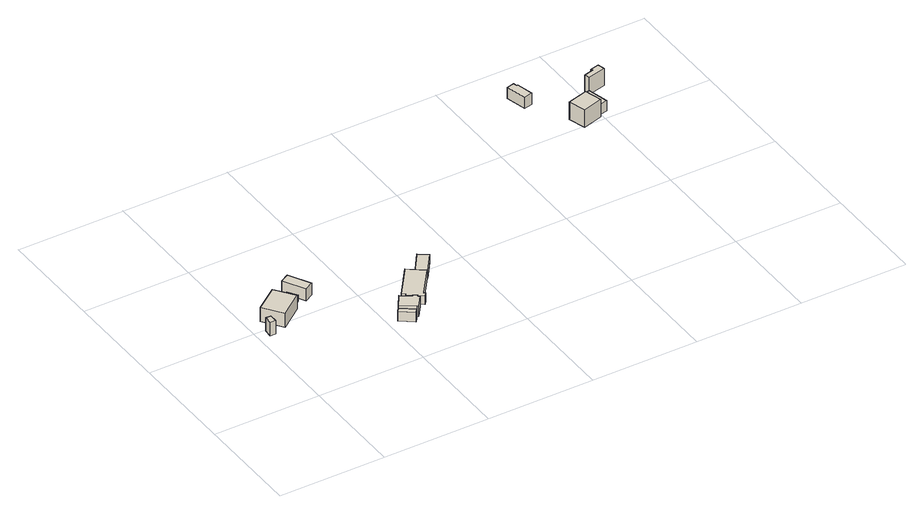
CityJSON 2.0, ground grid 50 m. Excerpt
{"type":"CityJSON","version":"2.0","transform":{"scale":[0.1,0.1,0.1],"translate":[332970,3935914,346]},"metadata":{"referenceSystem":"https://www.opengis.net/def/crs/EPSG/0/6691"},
"CityObjects":{
"building1":{"type":"Building","attributes":{"measuredHeight":7.6,"BuildingIDAttribute.prefecture":"14","BuildingIDAttribute.city":"14151","BuildingDetailAttribute.surveyYear":2015,"BuildingLandSlideRiskAttribute.description":"1","BuildingLandSlideRiskAttribute.areaType":"1"},"geometry":[{"type":"Solid","lod":"1","boundaries":[[[[0,1,2,3]],[[2,4,5,3]],[[1,6,4,2]],[[0,7,6,1]],[[3,5,7,0]],[[4,6,7,5]]]]}]},
"building2":{"type":"Building","attributes":{"usage":"451","measuredHeight":7.4,"storeysAboveGround":1,"BuildingIDAttribute.prefecture":"14","BuildingIDAttribute.city":"14151","BuildingDetailAttribute.totalFloorArea":121.44,"BuildingDetailAttribute.buildingFootprintArea":121.44,"BuildingDetailAttribute.buildingStructureType":"601","BuildingDetailAttribute.buildingStructureOrgType":"1","BuildingDetailAttribute.orgUsage":"200","BuildingDetailAttribute.surveyYear":2015,"BuildingLandSlideRiskAttribute.description":"1","BuildingLandSlideRiskAttribute.areaType":"1"},"geometry":[{"type":"Solid","lod":"1","boundaries":[[[[8,9,10,11]],[[10,12,13,11]],[[9,14,12,10]],[[8,15,14,9]],[[11,13,15,8]],[[12,14,15,13]]]]}]},
"building3":{"type":"Building","attributes":{"measuredHeight":4.6,"BuildingIDAttribute.prefecture":"14","BuildingIDAttribute.city":"14151","BuildingDetailAttribute.surveyYear":2015,"BuildingLandSlideRiskAttribute.description":"1","BuildingLandSlideRiskAttribute.areaType":"1"},"geometry":[{"type":"Solid","lod":"1","boundaries":[[[[16,17,18,19]],[[18,20,21,19]],[[17,22,20,18]],[[16,23,22,17]],[[19,21,23,16]],[[20,22,23,21]]]]}]},
"building4":{"type":"Building","attributes":{"measuredHeight":6.4,"BuildingIDAttribute.prefecture":"14","BuildingIDAttribute.city":"14151","BuildingDetailAttribute.surveyYear":2015,"BuildingLandSlideRiskAttribute.description":"1","BuildingLandSlideRiskAttribute.areaType":"1"},"geometry":[{"type":"Solid","lod":"1","boundaries":[[[[24,25,26,27]],[[26,28,29,27]],[[25,30,28,26]],[[24,31,30,25]],[[27,29,31,24]],[[28,30,31,29]]]]}]},
"building5":{"type":"Building","attributes":{"measuredHeight":5.6,"BuildingIDAttribute.prefecture":"14","BuildingIDAttribute.city":"14151","BuildingDetailAttribute.surveyYear":2015,"BuildingLandSlideRiskAttribute.description":"1","BuildingLandSlideRiskAttribute.areaType":"1"},"geometry":[{"type":"Solid","lod":"1","boundaries":[[[[32,33,34,35]],[[34,36,37,35]],[[33,38,36,34]],[[32,39,38,33]],[[35,37,39,32]],[[36,38,39,37]]]]}]},
"building6":{"type":"Building","attributes":{"usage":"402","measuredHeight":7.3,"storeysAboveGround":1,"BuildingIDAttribute.prefecture":"14","BuildingIDAttribute.city":"14151","BuildingDetailAttribute.totalFloorArea":63.68,"BuildingDetailAttribute.buildingFootprintArea":63.68,"BuildingDetailAttribute.buildingStructureType":"601","BuildingDetailAttribute.buildingStructureOrgType":"1","BuildingDetailAttribute.orgUsage":"73","BuildingDetailAttribute.surveyYear":2015,"BuildingLandSlideRiskAttribute.description":"1","BuildingLandSlideRiskAttribute.areaType":"1"},"geometry":[{"type":"Solid","lod":"1","boundaries":[[[[40,41,42,43,44,45,46,47,48]],[[47,49,50,48]],[[46,51,49,47]],[[45,52,51,46]],[[44,53,52,45]],[[43,54,53,44]],[[42,55,54,43]],[[41,56,55,42]],[[40,57,56,41]],[[48,50,57,40]],[[49,51,52,53,54,55,56,57,50]]]]}]},
"building7":{"type":"Building","attributes":{"usage":"402","measuredHeight":4.8,"storeysAboveGround":1,"BuildingIDAttribute.prefecture":"14","BuildingIDAttribute.city":"14151","BuildingDetailAttribute.totalFloorArea":136.88,"BuildingDetailAttribute.buildingFootprintArea":136.88,"BuildingDetailAttribute.buildingStructureType":"601","BuildingDetailAttribute.buildingStructureOrgType":"1","BuildingDetailAttribute.orgUsage":"73","BuildingDetailAttribute.surveyYear":2015,"BuildingLandSlideRiskAttribute.description":"1","BuildingLandSlideRiskAttribute.areaType":"1"},"geometry":[{"type":"Solid","lod":"1","boundaries":[[[[58,59,60,61,62,63,64,65]],[[64,66,67,65]],[[63,68,66,64]],[[62,69,68,63]],[[61,70,69,62]],[[60,71,70,61]],[[59,72,71,60]],[[58,73,72,59]],[[65,67,73,58]],[[66,68,69,70,71,72,73,67]]]]}]},
"building8":{"type":"Building","attributes":{"usage":"402","measuredHeight":6,"storeysAboveGround":1,"BuildingIDAttribute.prefecture":"14","BuildingIDAttribute.city":"14151","BuildingDetailAttribute.totalFloorArea":46.98,"BuildingDetailAttribute.buildingFootprintArea":46.98,"BuildingDetailAttribute.buildingStructureType":"601","BuildingDetailAttribute.buildingStructureOrgType":"1","BuildingDetailAttribute.orgUsage":"73","BuildingDetailAttribute.surveyYear":2015,"BuildingLandSlideRiskAttribute.description":"1","BuildingLandSlideRiskAttribute.areaType":"1"},"geometry":[{"type":"Solid","lod":"1","boundaries":[[[[74,75,76,77]],[[76,78,79,77]],[[75,80,78,76]],[[74,81,80,75]],[[77,79,81,74]],[[78,80,81,79]]]]}]},
"building9":{"type":"Building","attributes":{"usage":"411","measuredHeight":5.9,"storeysAboveGround":1,"BuildingIDAttribute.prefecture":"14","BuildingIDAttribute.city":"14151","BuildingDetailAttribute.totalFloorArea":32.04,"BuildingDetailAttribute.buildingFootprintArea":32.04,"BuildingDetailAttribute.buildingStructureType":"601","BuildingDetailAttribute.buildingStructureOrgType":"1","BuildingDetailAttribute.orgUsage":"10","BuildingDetailAttribute.surveyYear":2015},"geometry":[{"type":"Solid","lod":"1","boundaries":[[[[82,83,84,85,86,87]],[[86,88,89,87]],[[85,90,88,86]],[[84,91,90,85]],[[83,92,91,84]],[[82,93,92,83]],[[87,89,93,82]],[[88,90,91,92,93,89]]]]}]},
"building10":{"type":"Building","attributes":{"usage":"411","measuredHeight":9.8,"storeysAboveGround":1,"BuildingIDAttribute.prefecture":"14","BuildingIDAttribute.city":"14151","BuildingDetailAttribute.totalFloorArea":64.99,"BuildingDetailAttribute.buildingFootprintArea":64.99,"BuildingDetailAttribute.buildingStructureType":"601","BuildingDetailAttribute.buildingStructureOrgType":"1","BuildingDetailAttribute.orgUsage":"10","BuildingDetailAttribute.surveyYear":2015},"geometry":[{"type":"Solid","lod":"1","boundaries":[[[[94,95,96,97]],[[96,98,99,97]],[[95,100,98,96]],[[94,101,100,95]],[[97,99,101,94]],[[98,100,101,99]]]]}]},
"building11":{"type":"Building","attributes":{"usage":"411","measuredHeight":7,"storeysAboveGround":1,"BuildingIDAttribute.prefecture":"14","BuildingIDAttribute.city":"14151","BuildingDetailAttribute.totalFloorArea":27.85,"BuildingDetailAttribute.buildingFootprintArea":27.85,"BuildingDetailAttribute.buildingStructureType":"601","BuildingDetailAttribute.buildingStructureOrgType":"1","BuildingDetailAttribute.orgUsage":"10","BuildingDetailAttribute.surveyYear":2015},"geometry":[{"type":"Solid","lod":"1","boundaries":[[[[102,103,104,105,106,107]],[[106,108,109,107]],[[105,110,108,106]],[[104,111,110,105]],[[103,112,111,104]],[[102,113,112,103]],[[107,109,113,102]],[[108,110,111,112,113,109]]]]}]},
"building12":{"type":"Building","attributes":{"measuredHeight":17.1,"BuildingIDAttribute.prefecture":"14","BuildingIDAttribute.city":"14151","BuildingDetailAttribute.surveyYear":2015},"geometry":[{"type":"Solid","lod":"1","boundaries":[[[[114,115,116,117,118,119]],[[118,120,121,119]],[[117,122,120,118]],[[116,123,122,117]],[[115,124,123,116]],[[114,125,124,115]],[[119,121,125,114]],[[120,122,123,124,125,121]]]]}]}
},
"vertices":[
[31,415,74],[29,377,74],[5,379,74],[7,416,74],[5,379,142],[7,416,142],[29,377,142],[31,415,142],
[128,559,78],[192,472,78],[85,392,78],[21,480,78],[85,392,148],[21,480,148],[192,472,148],[128,559,148],
[182,534,95],[211,493,95],[193,481,95],[164,522,95],[193,481,130],[164,522,130],[211,493,130],[182,534,130],
[257,505,74],[202,605,74],[242,627,74],[297,527,74],[242,627,134],[297,527,134],[202,605,134],[257,505,134],
[468,1,199],[407,45,199],[421,64,199],[482,19,199],[421,64,247],[482,19,247],[407,45,247],[468,1,247],
[505,87,210],[510,94,210],[526,82,210],[522,76,210],[530,70,210],[489,14,210],[482,19,210],[421,64,210],[459,119,210],[421,64,261],[459,119,261],[482,19,261],[489,14,261],[530,70,261],[522,76,261],[526,82,261],[510,94,261],[505,87,261],
[587,277,206],[660,222,206],[565,98,206],[572,93,206],[558,76,206],[495,124,206],[498,128,206],[483,140,206],[498,128,248],[483,140,248],[495,124,248],[558,76,248],[572,93,248],[565,98,248],[660,222,248],[587,277,248],
[684,341,203],[726,311,203],[662,223,203],[621,254,203],[662,223,245],[621,254,245],[726,311,245],[684,341,245],
[1736,1328,8],[1771,1336,8],[1775,1318,8],[1781,1319,8],[1799,1241,8],[1759,1232,8],[1799,1241,64],[1759,1232,64],[1781,1319,64],[1775,1318,64],[1771,1336,64],[1736,1328,64],
[1824,993,76],[1918,1020,76],[1941,941,76],[1847,914,76],[1941,941,164],[1847,914,164],[1918,1020,164],[1824,993,164],
[1956,1052,82],[1979,956,82],[1948,948,82],[1936,999,82],[1929,997,82],[1918,1043,82],[1929,997,133],[1918,1043,133],[1936,999,133],[1948,948,133],[1979,956,133],[1956,1052,133],
[2052,1180,35],[2050,1189,35],[2090,1199,35],[2099,1164,35],[2014,1144,35],[2008,1169,35],[2014,1144,119],[2008,1169,119],[2099,1164,119],[2090,1199,119],[2050,1189,119],[2052,1180,119]
]}
